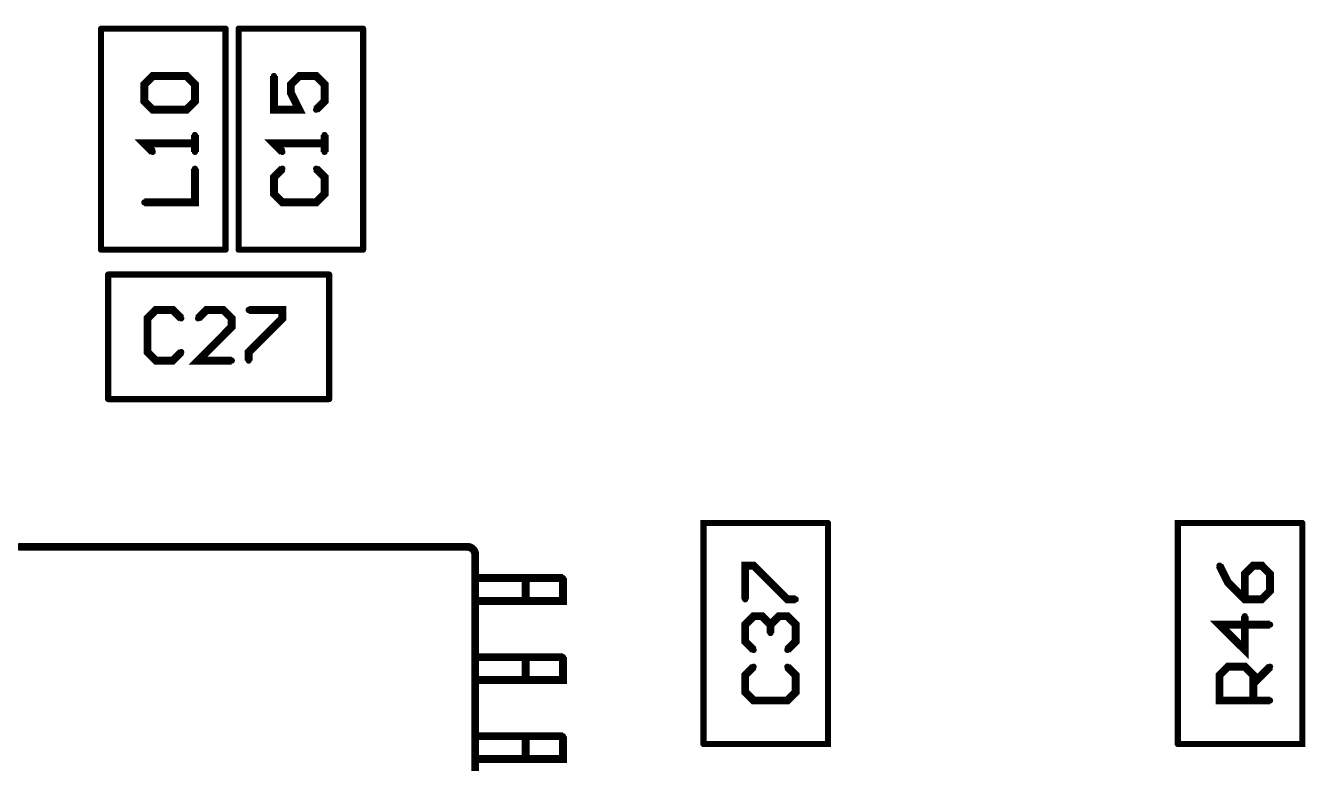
# Model space of a CAD drawing. Extents: x -4.2 to 14.8, y -3.5 to 8.8.
# Drawn here: x 0.007683 to 0.008492, y 0.0024 to 0.002867 of the extents above; entities that cross this region are included whole.
import ezdxf

# ---------------------------------------------------------------- set-up
doc = ezdxf.new("R2010")
doc.units = 0
doc.layers.add('2D_LINE_00', color=1, linetype='CONTINUOUS')

# ---------------------------------------------------------------- blocks, each defined once
blk = doc.blocks.new('SMOOTH_0$000003937')
at = {"const_width": 0.00000197}
blk.add_lwpolyline([(-0.00000097, 0, 1), (0.00000097, 0, 1)], format="xyb", close=True, dxfattribs=at)
blk = doc.blocks.new('DRAWING_827')
at = {"layer": '2D_LINE_00', "const_width": 0.00000394}
blk.add_lwpolyline([(0, 0), (0.00007874, 0)], dxfattribs=at)
at = {"layer": '2D_LINE_00'}
for p in [(0, 0), (0.00007874, 0)]:
    blk.add_blockref('SMOOTH_0$000003937', p, dxfattribs=at)
blk = doc.blocks.new('DRAWING_828')
at = {"layer": '2D_LINE_00', "const_width": 0.00000394}
blk.add_lwpolyline([(0, 0), (0, 0.00013976)], dxfattribs=at)
at = {"layer": '2D_LINE_00'}
for p in [(0, 0.00013976), (0, 0)]:
    blk.add_blockref('SMOOTH_0$000003937', p, dxfattribs=at)
blk = doc.blocks.new('DRAWING_829')
at = {"layer": '2D_LINE_00', "const_width": 0.00000394}
blk.add_lwpolyline([(0, 0), (0, 0.00013976)], dxfattribs=at)
at = {"layer": '2D_LINE_00'}
for p in [(0, 0.00013976), (0, 0)]:
    blk.add_blockref('SMOOTH_0$000003937', p, dxfattribs=at)
blk = doc.blocks.new('DRAWING_830')
at = {"layer": '2D_LINE_00', "const_width": 0.00000394}
blk.add_lwpolyline([(0, 0), (0.00007874, 0)], dxfattribs=at)
at = {"layer": '2D_LINE_00'}
for p in [(0, 0), (0.00007874, 0)]:
    blk.add_blockref('SMOOTH_0$000003937', p, dxfattribs=at)
blk = doc.blocks.new('DRAWING_835')
at = {"layer": '2D_LINE_00', "const_width": 0.00000394}
blk.add_lwpolyline([(0, 0), (0, 0.00007874)], dxfattribs=at)
at = {"layer": '2D_LINE_00'}
for p in [(0, 0.00007874), (0, 0)]:
    blk.add_blockref('SMOOTH_0$000003937', p, dxfattribs=at)
blk = doc.blocks.new('DRAWING_836')
at = {"layer": '2D_LINE_00', "const_width": 0.00000394}
blk.add_lwpolyline([(0, 0), (0.00013976, 0)], dxfattribs=at)
at = {"layer": '2D_LINE_00'}
for p in [(0, 0), (0.00013976, 0)]:
    blk.add_blockref('SMOOTH_0$000003937', p, dxfattribs=at)
blk = doc.blocks.new('DRAWING_837')
at = {"layer": '2D_LINE_00', "const_width": 0.00000394}
blk.add_lwpolyline([(0, 0), (0.00013976, 0)], dxfattribs=at)
at = {"layer": '2D_LINE_00'}
for p in [(0, 0), (0.00013976, 0)]:
    blk.add_blockref('SMOOTH_0$000003937', p, dxfattribs=at)
blk = doc.blocks.new('DRAWING_838')
at = {"layer": '2D_LINE_00', "const_width": 0.00000394}
blk.add_lwpolyline([(0, 0), (0, 0.00007874)], dxfattribs=at)
at = {"layer": '2D_LINE_00'}
for p in [(0, 0.00007874), (0, 0)]:
    blk.add_blockref('SMOOTH_0$000003937', p, dxfattribs=at)
blk = doc.blocks.new('DRAWING_839')
at = {"layer": '2D_LINE_00', "const_width": 0.00000394}
blk.add_lwpolyline([(0, 0), (0.00007874, 0)], dxfattribs=at)
at = {"layer": '2D_LINE_00'}
for p in [(0, 0), (0.00007874, 0)]:
    blk.add_blockref('SMOOTH_0$000003937', p, dxfattribs=at)
blk = doc.blocks.new('DRAWING_840')
at = {"layer": '2D_LINE_00', "const_width": 0.00000394}
blk.add_lwpolyline([(0, 0), (0, 0.00013976)], dxfattribs=at)
at = {"layer": '2D_LINE_00'}
for p in [(0, 0.00013976), (0, 0)]:
    blk.add_blockref('SMOOTH_0$000003937', p, dxfattribs=at)
blk = doc.blocks.new('DRAWING_841')
at = {"layer": '2D_LINE_00', "const_width": 0.00000394}
blk.add_lwpolyline([(0, 0), (0, 0.00013976)], dxfattribs=at)
at = {"layer": '2D_LINE_00'}
for p in [(0, 0.00013976), (0, 0)]:
    blk.add_blockref('SMOOTH_0$000003937', p, dxfattribs=at)
blk = doc.blocks.new('DRAWING_842')
at = {"layer": '2D_LINE_00', "const_width": 0.00000394}
blk.add_lwpolyline([(0, 0), (0.00007874, 0)], dxfattribs=at)
at = {"layer": '2D_LINE_00'}
for p in [(0, 0), (0.00007874, 0)]:
    blk.add_blockref('SMOOTH_0$000003937', p, dxfattribs=at)
blk = doc.blocks.new('DRAWING_1064')
at = {"layer": '2D_LINE_00', "const_width": 0.00000394}
blk.add_lwpolyline([(0, 0), (0.00007874, 0), (0.00007874, 0.00013976)], dxfattribs=at)
at = {"layer": '2D_LINE_00'}
for p in [(0.00007874, 0.00013976), (0, 0), (0.00007874, 0)]:
    blk.add_blockref('SMOOTH_0$000003937', p, dxfattribs=at)
blk = doc.blocks.new('DRAWING_1065')
at = {"layer": '2D_LINE_00', "const_width": 0.00000394}
blk.add_lwpolyline([(0, 0), (0, 0.00013976), (0.00007874, 0.00013976)], dxfattribs=at)
at = {"layer": '2D_LINE_00'}
for p in [(0, 0.00013976), (0.00007874, 0.00013976), (0, 0)]:
    blk.add_blockref('SMOOTH_0$000003937', p, dxfattribs=at)
blk = doc.blocks.new('DRAWING_1066')
at = {"layer": '2D_LINE_00', "const_width": 0.00000394}
blk.add_lwpolyline([(0, 0), (0.00007874, 0), (0.00007874, 0.00013976)], dxfattribs=at)
at = {"layer": '2D_LINE_00'}
for p in [(0.00007874, 0.00013976), (0, 0), (0.00007874, 0)]:
    blk.add_blockref('SMOOTH_0$000003937', p, dxfattribs=at)
blk = doc.blocks.new('DRAWING_1067')
at = {"layer": '2D_LINE_00', "const_width": 0.00000394}
blk.add_lwpolyline([(0, 0), (0, 0.00013976), (0.00007874, 0.00013976)], dxfattribs=at)
at = {"layer": '2D_LINE_00'}
for p in [(0, 0.00013976), (0.00007874, 0.00013976), (0, 0)]:
    blk.add_blockref('SMOOTH_0$000003937', p, dxfattribs=at)
blk = doc.blocks.new('DRAWING_1456')
at = {"layer": '2D_LINE_00', "const_width": 0.00000501}
blk.add_lwpolyline([(0, 0, 0.41166), (-0.00000499, 0.00000499)], format="xyb", dxfattribs=at)
at = {"layer": '2D_LINE_00'}
for p in [(-0.00000499, 0.00000499), (0, 0)]:
    blk.add_blockref('SMOOTH_0$000003937', p, dxfattribs=at)
blk = doc.blocks.new('DRAWING_2388')
at = {"layer": '2D_LINE_00', "const_width": 0.00000501}
blk.add_lwpolyline([(0, 0), (0.00001619, 0)], dxfattribs=at)
at = {"layer": '2D_LINE_00'}
for p in [(0, 0), (0.00001619, 0)]:
    blk.add_blockref('SMOOTH_0$000003937', p, dxfattribs=at)
blk = doc.blocks.new('DRAWING_2389')
at = {"layer": '2D_LINE_00', "const_width": 0.00000501}
blk.add_lwpolyline([(0, 0), (0, 0.00001449)], dxfattribs=at)
at = {"layer": '2D_LINE_00'}
for p in [(0, 0.00001449), (0, 0)]:
    blk.add_blockref('SMOOTH_0$000003937', p, dxfattribs=at)
blk = doc.blocks.new('DRAWING_2390')
at = {"layer": '2D_LINE_00', "const_width": 0.00000501}
blk.add_lwpolyline([(0, 0), (0.00001701, 0)], dxfattribs=at)
at = {"layer": '2D_LINE_00'}
for p in [(0, 0), (0.00001701, 0)]:
    blk.add_blockref('SMOOTH_0$000003937', p, dxfattribs=at)
blk = doc.blocks.new('DRAWING_2391')
at = {"layer": '2D_LINE_00', "const_width": 0.00000501}
blk.add_lwpolyline([(0, 0), (0.00000743, 0)], dxfattribs=at)
at = {"layer": '2D_LINE_00'}
for p in [(0, 0), (0.00000743, 0)]:
    blk.add_blockref('SMOOTH_0$000003937', p, dxfattribs=at)
blk = doc.blocks.new('DRAWING_2392')
at = {"layer": '2D_LINE_00', "const_width": 0.00000501}
blk.add_lwpolyline([(0, 0), (0, 0.00001449)], dxfattribs=at)
at = {"layer": '2D_LINE_00'}
for p in [(0, 0.00001449), (0, 0)]:
    blk.add_blockref('SMOOTH_0$000003937', p, dxfattribs=at)
blk = doc.blocks.new('DRAWING_2393')
at = {"layer": '2D_LINE_00', "const_width": 0.00000501}
blk.add_lwpolyline([(0, 0), (0.00001486, 0)], dxfattribs=at)
at = {"layer": '2D_LINE_00'}
for p in [(0, 0), (0.00001486, 0)]:
    blk.add_blockref('SMOOTH_0$000003937', p, dxfattribs=at)
blk = doc.blocks.new('DRAWING_2394')
at = {"layer": '2D_LINE_00', "const_width": 0.00000501}
blk.add_lwpolyline([(0, 0), (0.00000743, 0), (0.00002362, 0), (0.00002362, 0.00001449)], dxfattribs=at)
at = {"layer": '2D_LINE_00'}
for p in [(0, 0), (0.00000743, 0)]:
    blk.add_blockref('SMOOTH_0$000003937', p, dxfattribs=at)
blk = doc.blocks.new('DRAWING_2395')
at = {"layer": '2D_LINE_00', "const_width": 0.00000501}
blk.add_lwpolyline([(0, 0), (0.00001486, 0)], dxfattribs=at)
at = {"layer": '2D_LINE_00'}
for p in [(0, 0), (0.00001486, 0)]:
    blk.add_blockref('SMOOTH_0$000003937', p, dxfattribs=at)
blk = doc.blocks.new('DRAWING_2396')
at = {"layer": '2D_LINE_00', "const_width": 0.00000501}
blk.add_lwpolyline([(0, 0), (0.00001701, 0)], dxfattribs=at)
at = {"layer": '2D_LINE_00'}
for p in [(0, 0), (0.00001701, 0)]:
    blk.add_blockref('SMOOTH_0$000003937', p, dxfattribs=at)
blk = doc.blocks.new('DRAWING_2397')
at = {"layer": '2D_LINE_00', "const_width": 0.00000501}
blk.add_lwpolyline([(0, 0), (0.00001619, 0)], dxfattribs=at)
at = {"layer": '2D_LINE_00'}
for p in [(0, 0), (0.00001619, 0)]:
    blk.add_blockref('SMOOTH_0$000003937', p, dxfattribs=at)
blk = doc.blocks.new('DRAWING_2398')
at = {"layer": '2D_LINE_00', "const_width": 0.00000501}
blk.add_lwpolyline([(0, 0), (0, 0.00001449)], dxfattribs=at)
at = {"layer": '2D_LINE_00'}
for p in [(0, 0.00001449), (0, 0)]:
    blk.add_blockref('SMOOTH_0$000003937', p, dxfattribs=at)
blk = doc.blocks.new('DRAWING_2399')
at = {"layer": '2D_LINE_00', "const_width": 0.00000501}
blk.add_lwpolyline([(0, 0), (0.00001701, 0)], dxfattribs=at)
at = {"layer": '2D_LINE_00'}
for p in [(0, 0), (0.00001701, 0)]:
    blk.add_blockref('SMOOTH_0$000003937', p, dxfattribs=at)
blk = doc.blocks.new('DRAWING_2400')
at = {"layer": '2D_LINE_00', "const_width": 0.00000501}
blk.add_lwpolyline([(0, 0), (0.00000743, 0)], dxfattribs=at)
at = {"layer": '2D_LINE_00'}
for p in [(0, 0), (0.00000743, 0)]:
    blk.add_blockref('SMOOTH_0$000003937', p, dxfattribs=at)
blk = doc.blocks.new('DRAWING_2401')
at = {"layer": '2D_LINE_00', "const_width": 0.00000501}
blk.add_lwpolyline([(0, 0), (0, 0.00001449)], dxfattribs=at)
at = {"layer": '2D_LINE_00'}
for p in [(0, 0.00001449), (0, 0)]:
    blk.add_blockref('SMOOTH_0$000003937', p, dxfattribs=at)
blk = doc.blocks.new('DRAWING_2402')
at = {"layer": '2D_LINE_00', "const_width": 0.00000501}
blk.add_lwpolyline([(0, 0), (0.00001486, 0)], dxfattribs=at)
at = {"layer": '2D_LINE_00'}
for p in [(0, 0), (0.00001486, 0)]:
    blk.add_blockref('SMOOTH_0$000003937', p, dxfattribs=at)
blk = doc.blocks.new('DRAWING_2403')
at = {"layer": '2D_LINE_00', "const_width": 0.00000501}
blk.add_lwpolyline([(0, 0), (0.00000743, 0), (0.00002362, 0), (0.00002362, 0.00001449)], dxfattribs=at)
at = {"layer": '2D_LINE_00'}
for p in [(0, 0), (0.00000743, 0)]:
    blk.add_blockref('SMOOTH_0$000003937', p, dxfattribs=at)
blk = doc.blocks.new('DRAWING_2404')
at = {"layer": '2D_LINE_00', "const_width": 0.00000501}
blk.add_lwpolyline([(0, 0), (0.00001486, 0)], dxfattribs=at)
at = {"layer": '2D_LINE_00'}
for p in [(0, 0), (0.00001486, 0)]:
    blk.add_blockref('SMOOTH_0$000003937', p, dxfattribs=at)
blk = doc.blocks.new('DRAWING_2405')
at = {"layer": '2D_LINE_00', "const_width": 0.00000501}
blk.add_lwpolyline([(0, 0), (0.00001701, 0)], dxfattribs=at)
at = {"layer": '2D_LINE_00'}
for p in [(0, 0), (0.00001701, 0)]:
    blk.add_blockref('SMOOTH_0$000003937', p, dxfattribs=at)
blk = doc.blocks.new('DRAWING_2406')
at = {"layer": '2D_LINE_00', "const_width": 0.00000501}
blk.add_lwpolyline([(0, 0), (0.00001619, 0)], dxfattribs=at)
at = {"layer": '2D_LINE_00'}
for p in [(0, 0), (0.00001619, 0)]:
    blk.add_blockref('SMOOTH_0$000003937', p, dxfattribs=at)
blk = doc.blocks.new('DRAWING_2407')
at = {"layer": '2D_LINE_00', "const_width": 0.00000501}
blk.add_lwpolyline([(0, 0), (0, 0.00001449)], dxfattribs=at)
at = {"layer": '2D_LINE_00'}
for p in [(0, 0.00001449), (0, 0)]:
    blk.add_blockref('SMOOTH_0$000003937', p, dxfattribs=at)
blk = doc.blocks.new('DRAWING_2408')
at = {"layer": '2D_LINE_00', "const_width": 0.00000501}
blk.add_lwpolyline([(0, 0), (0.00001701, 0)], dxfattribs=at)
at = {"layer": '2D_LINE_00'}
for p in [(0, 0), (0.00001701, 0)]:
    blk.add_blockref('SMOOTH_0$000003937', p, dxfattribs=at)
blk = doc.blocks.new('DRAWING_2409')
at = {"layer": '2D_LINE_00', "const_width": 0.00000501}
blk.add_lwpolyline([(0, 0), (0.00000743, 0)], dxfattribs=at)
at = {"layer": '2D_LINE_00'}
for p in [(0, 0), (0.00000743, 0)]:
    blk.add_blockref('SMOOTH_0$000003937', p, dxfattribs=at)
blk = doc.blocks.new('DRAWING_2410')
at = {"layer": '2D_LINE_00', "const_width": 0.00000501}
blk.add_lwpolyline([(0, 0), (0, 0.00001449)], dxfattribs=at)
at = {"layer": '2D_LINE_00'}
for p in [(0, 0.00001449), (0, 0)]:
    blk.add_blockref('SMOOTH_0$000003937', p, dxfattribs=at)
blk = doc.blocks.new('DRAWING_2411')
at = {"layer": '2D_LINE_00', "const_width": 0.00000501}
blk.add_lwpolyline([(0, 0), (0.00001486, 0)], dxfattribs=at)
at = {"layer": '2D_LINE_00'}
for p in [(0, 0), (0.00001486, 0)]:
    blk.add_blockref('SMOOTH_0$000003937', p, dxfattribs=at)
blk = doc.blocks.new('DRAWING_2412')
at = {"layer": '2D_LINE_00', "const_width": 0.00000501}
blk.add_lwpolyline([(0, 0), (0.00000743, 0), (0.00002362, 0), (0.00002362, 0.00001449)], dxfattribs=at)
at = {"layer": '2D_LINE_00'}
for p in [(0, 0), (0.00000743, 0)]:
    blk.add_blockref('SMOOTH_0$000003937', p, dxfattribs=at)
blk = doc.blocks.new('DRAWING_2413')
at = {"layer": '2D_LINE_00', "const_width": 0.00000501}
blk.add_lwpolyline([(0, 0), (0.00001486, 0)], dxfattribs=at)
at = {"layer": '2D_LINE_00'}
for p in [(0, 0), (0.00001486, 0)]:
    blk.add_blockref('SMOOTH_0$000003937', p, dxfattribs=at)
blk = doc.blocks.new('DRAWING_2414')
at = {"layer": '2D_LINE_00', "const_width": 0.00000501}
blk.add_lwpolyline([(0, 0), (0.00001701, 0)], dxfattribs=at)
at = {"layer": '2D_LINE_00'}
for p in [(0, 0), (0.00001701, 0)]:
    blk.add_blockref('SMOOTH_0$000003937', p, dxfattribs=at)
blk = doc.blocks.new('DRAWING_2418')
at = {"layer": '2D_LINE_00', "const_width": 0.00000501}
blk.add_lwpolyline([(0, 0), (0.00028404, 0)], dxfattribs=at)
at = {"layer": '2D_LINE_00'}
for p in [(0, 0), (0.00028404, 0)]:
    blk.add_blockref('SMOOTH_0$000003937', p, dxfattribs=at)
blk = doc.blocks.new('DRAWING_2420')
at = {"layer": '2D_LINE_00', "const_width": 0.00000501}
blk.add_lwpolyline([(0, 0), (0, 0.00039404)], dxfattribs=at)
at = {"layer": '2D_LINE_00'}
for p in [(0, 0.00039404), (0, 0)]:
    blk.add_blockref('SMOOTH_0$000003937', p, dxfattribs=at)
blk = doc.blocks.new('DRAWING_2625')
at = {"layer": '2D_LINE_00', "const_width": 0.00000501}
blk.add_lwpolyline([(0, 0), (0.00003199, 0), (0.00003199, 0.00002131)], dxfattribs=at)
at = {"layer": '2D_LINE_00'}
for p in [(0.00003199, 0.00002131), (0, 0), (0.00003199, 0)]:
    blk.add_blockref('SMOOTH_0$000003937', p, dxfattribs=at)
blk = doc.blocks.new('DRAWING_2626')
at = {"layer": '2D_LINE_00', "const_width": 0.00000501}
blk.add_lwpolyline([(0, 0), (0, 0.00001066), (0, 0.00000533), (-0.00003199, 0.00000533), (-0.00002667, 0)], dxfattribs=at)
at = {"layer": '2D_LINE_00'}
for p in [(0, 0.00001066), (-0.00003199, 0.00000533), (-0.00002667, 0), (0, 0.00000533), (0, 0)]:
    blk.add_blockref('SMOOTH_0$000003937', p, dxfattribs=at)
blk = doc.blocks.new('DRAWING_2627')
at = {"layer": '2D_LINE_00', "const_width": 0.00000501}
blk.add_lwpolyline([(0, 0), (-0.00000533, 0.00000533), (-0.00000533, 0.00001598), (0, 0.00002131), (0.00002134, 0.00002131), (0.00002667, 0.00001598), (0.00002667, 0.00000533), (0.00002134, 0), (0, 0)], dxfattribs=at)
at = {"layer": '2D_LINE_00'}
for p in [(-0.00000533, 0.00001598), (0, 0.00002131), (0.00002134, 0.00002131), (0.00002667, 0.00001598), (-0.00000533, 0.00000533), (0, 0), (0, 0), (0.00002134, 0), (0.00002667, 0.00000533)]:
    blk.add_blockref('SMOOTH_0$000003937', p, dxfattribs=at)
blk = doc.blocks.new('DRAWING_2628')
at = {"layer": '2D_LINE_00', "const_width": 0.00000501}
blk.add_lwpolyline([(0, 0), (-0.00000535, 0.00000533), (-0.00001601, 0.00000533), (-0.00002134, 0), (-0.00002134, -0.00002131), (-0.00001601, -0.00002667), (-0.00000535, -0.00002667), (0, -0.00002131)], dxfattribs=at)
at = {"layer": '2D_LINE_00'}
for p in [(-0.00002134, 0), (-0.00001601, 0.00000533), (-0.00000535, 0.00000533), (0, 0), (-0.00002134, -0.00002131), (0, -0.00002131), (-0.00001601, -0.00002667), (-0.00000535, -0.00002667)]:
    blk.add_blockref('SMOOTH_0$000003937', p, dxfattribs=at)
blk = doc.blocks.new('DRAWING_2629')
at = {"layer": '2D_LINE_00', "const_width": 0.00000501}
blk.add_lwpolyline([(0, 0), (-0.00002131, 0), (0, 0.00002134), (0, 0.00002667), (-0.00000533, 0.00003199), (-0.00001598, 0.00003199), (-0.00002131, 0.00002667)], dxfattribs=at)
at = {"layer": '2D_LINE_00'}
for p in [(-0.00001598, 0.00003199), (-0.00000533, 0.00003199), (-0.00002131, 0.00002667), (0, 0.00002667), (0, 0.00002134), (-0.00002131, 0), (0, 0)]:
    blk.add_blockref('SMOOTH_0$000003937', p, dxfattribs=at)
blk = doc.blocks.new('DRAWING_2630')
at = {"layer": '2D_LINE_00', "const_width": 0.00000501}
blk.add_lwpolyline([(0, 0), (0.00002131, 0), (0.00002131, -0.00000533), (0, -0.00002664), (0, -0.00003199)], dxfattribs=at)
at = {"layer": '2D_LINE_00'}
for p in [(0, 0), (0.00002131, 0), (0.00002131, -0.00000533), (0, -0.00002664), (0, -0.00003199)]:
    blk.add_blockref('SMOOTH_0$000003937', p, dxfattribs=at)
blk = doc.blocks.new('DRAWING_2631')
at = {"layer": '2D_LINE_00', "const_width": 0.00000501}
blk.add_lwpolyline([(0, 0), (-0.00000533, -0.00000533), (-0.00000533, -0.00001598), (0, -0.00002131), (0.00002134, -0.00002131), (0.00002667, -0.00001598), (0.00002667, -0.00000533), (0.00002134, 0)], dxfattribs=at)
at = {"layer": '2D_LINE_00'}
for p in [(0, 0), (0.00002134, 0), (-0.00000533, -0.00000533), (0.00002667, -0.00000533), (-0.00000533, -0.00001598), (0.00002667, -0.00001598), (0, -0.00002131), (0.00002134, -0.00002131)]:
    blk.add_blockref('SMOOTH_0$000003937', p, dxfattribs=at)
blk = doc.blocks.new('DRAWING_2632')
at = {"layer": '2D_LINE_00', "const_width": 0.00000501}
blk.add_lwpolyline([(0, 0), (0, 0.00001066), (0, 0.00000533), (-0.00003199, 0.00000533), (-0.00002667, 0)], dxfattribs=at)
at = {"layer": '2D_LINE_00'}
for p in [(0, 0.00001066), (-0.00003199, 0.00000533), (-0.00002667, 0), (0, 0.00000533), (0, 0)]:
    blk.add_blockref('SMOOTH_0$000003937', p, dxfattribs=at)
blk = doc.blocks.new('DRAWING_2633')
at = {"layer": '2D_LINE_00', "const_width": 0.00000501}
blk.add_lwpolyline([(0, 0), (0, -0.00002131), (0.00001601, -0.00002131), (0.00001068, -0.00001066), (0.00001068, -0.00000533), (0.00001601, 0), (0.00002667, 0), (0.00003199, -0.00000533), (0.00003199, -0.00001598), (0.00002667, -0.00002131)], dxfattribs=at)
at = {"layer": '2D_LINE_00'}
for p in [(0, 0), (0.00001601, 0), (0.00002667, 0), (0.00001068, -0.00000533), (0.00003199, -0.00000533), (0.00001068, -0.00001066), (0.00003199, -0.00001598), (0, -0.00002131), (0.00001601, -0.00002131), (0.00002667, -0.00002131)]:
    blk.add_blockref('SMOOTH_0$000003937', p, dxfattribs=at)
blk = doc.blocks.new('DRAWING_2738')
at = {"layer": '2D_LINE_00', "const_width": 0.00000501}
blk.add_lwpolyline([(0, 0), (-0.00000533, -0.00000533), (-0.00000533, -0.00001601), (0, -0.00002134), (0.00002134, -0.00002134), (0.00002667, -0.00001601), (0.00002667, -0.00000533), (0.00002134, 0)], dxfattribs=at)
at = {"layer": '2D_LINE_00'}
for p in [(0, 0), (0.00002134, 0), (-0.00000533, -0.00000533), (0.00002667, -0.00000533), (-0.00000533, -0.00001601), (0.00002667, -0.00001601), (0, -0.00002134), (0.00002134, -0.00002134)]:
    blk.add_blockref('SMOOTH_0$000003937', p, dxfattribs=at)
blk = doc.blocks.new('DRAWING_2739')
at = {"layer": '2D_LINE_00', "const_width": 0.00000501}
blk.add_lwpolyline([(0, 0), (-0.00000533, 0.00000533), (-0.00000533, 0.00001598), (0, 0.00002131), (0.00000533, 0.00002131), (0.00001068, 0.00001598), (0.00001068, 0.00001066), (0.00001068, 0.00001598), (0.00001601, 0.00002131), (0.00002134, 0.00002131), (0.00002667, 0.00001598), (0.00002667, 0.00000533), (0.00002134, 0)], dxfattribs=at)
at = {"layer": '2D_LINE_00'}
for p in [(-0.00000533, 0.00001598), (0, 0.00002131), (0.00000533, 0.00002131), (0.00001068, 0.00001598), (0.00001068, 0.00001598), (0.00001601, 0.00002131), (0.00002134, 0.00002131), (0.00002667, 0.00001598), (0.00001068, 0.00001066), (-0.00000533, 0.00000533), (0, 0), (0.00002134, 0), (0.00002667, 0.00000533)]:
    blk.add_blockref('SMOOTH_0$000003937', p, dxfattribs=at)
blk = doc.blocks.new('DRAWING_2740')
at = {"layer": '2D_LINE_00', "const_width": 0.00000501}
blk.add_lwpolyline([(0, 0), (0, 0.00002131), (0.00000533, 0.00002131), (0.00002667, 0), (0.00003199, 0)], dxfattribs=at)
at = {"layer": '2D_LINE_00'}
for p in [(0, 0.00002131), (0.00000533, 0.00002131), (0, 0), (0.00002667, 0), (0.00003199, 0)]:
    blk.add_blockref('SMOOTH_0$000003937', p, dxfattribs=at)
blk = doc.blocks.new('DRAWING_2741')
at = {"layer": '2D_LINE_00', "const_width": 0.00000501}
blk.add_lwpolyline([(0, 0), (-0.00003199, 0), (-0.00003199, 0.00001601), (-0.00002667, 0.00002134), (-0.00001598, 0.00002134), (-0.00001066, 0.00001601), (-0.00001066, 0)], dxfattribs=at)
at = {"layer": '2D_LINE_00'}
for p in [(-0.00003199, 0.00001601), (-0.00002667, 0.00002134), (-0.00001598, 0.00002134), (-0.00001066, 0.00001601), (-0.00003199, 0), (-0.00001066, 0), (0, 0)]:
    blk.add_blockref('SMOOTH_0$000003937', p, dxfattribs=at)
blk = doc.blocks.new('DRAWING_2742')
at = {"layer": '2D_LINE_00', "const_width": 0.00000501}
blk.add_lwpolyline([(0, 0), (0.00001066, 0.00001068)], dxfattribs=at)
at = {"layer": '2D_LINE_00'}
for p in [(0.00001066, 0.00001068), (0, 0)]:
    blk.add_blockref('SMOOTH_0$000003937', p, dxfattribs=at)
blk = doc.blocks.new('DRAWING_2743')
at = {"layer": '2D_LINE_00', "const_width": 0.00000501}
blk.add_lwpolyline([(0, 0), (-0.00003199, 0), (-0.00001598, -0.00001598), (-0.00001598, 0.00000533)], dxfattribs=at)
at = {"layer": '2D_LINE_00'}
for p in [(-0.00003199, 0), (-0.00001598, 0.00000533), (0, 0), (-0.00001598, -0.00001598)]:
    blk.add_blockref('SMOOTH_0$000003937', p, dxfattribs=at)
blk = doc.blocks.new('DRAWING_2744')
at = {"layer": '2D_LINE_00', "const_width": 0.00000501}
blk.add_lwpolyline([(0, 0), (0.00000533, -0.00001066), (0.00001601, -0.00002131), (0.00002667, -0.00002131), (0.00003199, -0.00001598), (0.00003199, -0.00000533), (0.00002667, 0), (0.00002134, 0), (0.00001601, -0.00000533), (0.00001601, -0.00002131)], dxfattribs=at)
at = {"layer": '2D_LINE_00'}
for p in [(0, 0), (0.00002134, 0), (0.00002667, 0), (0.00001601, -0.00000533), (0.00003199, -0.00000533), (0.00000533, -0.00001066), (0.00003199, -0.00001598), (0.00001601, -0.00002131), (0.00001601, -0.00002131), (0.00002667, -0.00002131)]:
    blk.add_blockref('SMOOTH_0$000003937', p, dxfattribs=at)

msp = doc.modelspace()

# ---------------------------------------------------------------- block references
for name, p in [('DRAWING_827', (0.00773063, 0.00286488)), ('DRAWING_828', (0.00773063, 0.00272512)), ('DRAWING_829', (0.00780937, 0.00272512)), ('DRAWING_839', (0.00781764, 0.00286488)), ('DRAWING_840', (0.00781764, 0.00272512)), ('DRAWING_841', (0.00789638, 0.00272512)), ('DRAWING_2627', (0.00776333, 0.00281365)), ('DRAWING_2633', (0.00784, 0.00283496)), ('DRAWING_2626', (0.00779, 0.00278698)), ('DRAWING_2632', (0.00787199, 0.00278698)), ('DRAWING_2625', (0.00775801, 0.00275501)), ('DRAWING_2631', (0.00784533, 0.00277633)), ('DRAWING_830', (0.00773063, 0.00272512)), ('DRAWING_842', (0.00781764, 0.00272512)), ('DRAWING_835', (0.00773512, 0.00263063)), ('DRAWING_837', (0.00773512, 0.00270937)), ('DRAWING_838', (0.00787488, 0.00263063)), ('DRAWING_2628', (0.00778134, 0.00268165)), ('DRAWING_2629', (0.00781331, 0.00265499)), ('DRAWING_2630', (0.00782399, 0.00268698)), ('DRAWING_836', (0.00773512, 0.00263063)), ('DRAWING_1064', (0.00811163, 0.00241249)), ('DRAWING_1065', (0.00811163, 0.00241249)), ('DRAWING_1066', (0.00841163, 0.00241249)), ('DRAWING_1067', (0.00841163, 0.00241249)), ('DRAWING_2418', (0.00767824, 0.00253717)), ('DRAWING_1456', (0.00796727, 0.00253218)), ('DRAWING_2420', (0.00796727, 0.00213814)), ('DRAWING_2740', (0.00813801, 0.00250399)), ('DRAWING_2744', (0.00843801, 0.0025253)), ('DRAWING_2407', (0.00796727, 0.00250291)), ('DRAWING_2411', (0.00796727, 0.0025174)), ('DRAWING_2414', (0.00798213, 0.0025174)), ('DRAWING_2409', (0.00799913, 0.0025174)), ('DRAWING_2410', (0.00799913, 0.00250291)), ('DRAWING_2412', (0.00799913, 0.00250291)), ('DRAWING_2406', (0.00800656, 0.0025174)), ('DRAWING_2413', (0.00796727, 0.00250291)), ('DRAWING_2408', (0.00798213, 0.00250291)), ('DRAWING_2739', (0.00814333, 0.00247199)), ('DRAWING_2743', (0.00847, 0.00248798)), ('DRAWING_2398', (0.00796727, 0.00245291)), ('DRAWING_2402', (0.00796727, 0.0024674)), ('DRAWING_2405', (0.00798213, 0.0024674)), ('DRAWING_2400', (0.00799913, 0.0024674)), ('DRAWING_2401', (0.00799913, 0.00245291)), ('DRAWING_2403', (0.00799913, 0.00245291)), ('DRAWING_2397', (0.00800656, 0.0024674)), ('DRAWING_2738', (0.00814333, 0.00246134)), ('DRAWING_2741', (0.00847, 0.00244)), ('DRAWING_2742', (0.00845934, 0.00245066)), ('DRAWING_2404', (0.00796727, 0.00245291)), ('DRAWING_2399', (0.00798213, 0.00245291)), ('DRAWING_2389', (0.00796727, 0.00240291)), ('DRAWING_2393', (0.00796727, 0.0024174)), ('DRAWING_2396', (0.00798213, 0.0024174)), ('DRAWING_2391', (0.00799913, 0.0024174)), ('DRAWING_2392', (0.00799913, 0.00240291)), ('DRAWING_2394', (0.00799913, 0.00240291)), ('DRAWING_2388', (0.00800656, 0.0024174)), ('DRAWING_2395', (0.00796727, 0.00240291)), ('DRAWING_2390', (0.00798213, 0.00240291))]:
    msp.add_blockref(name, p)

doc.saveas('drawing.dxf')
